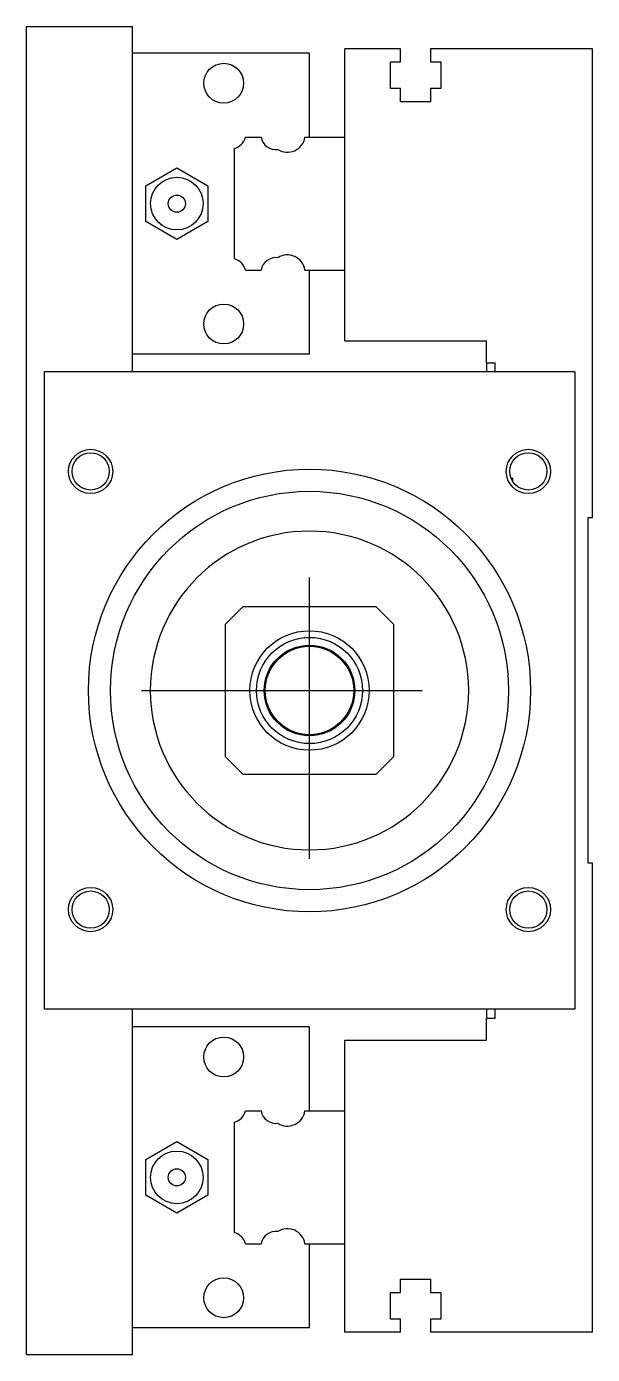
# Model space of a CAD drawing. Extents: x -11 to 785, y -281 to 77.
# Drawn here: x 720.9 to 784.9, y -75 to 75 of the extents above; entities that cross this region are included whole.
import ezdxf

# ---------------------------------------------------------------- set-up
doc = ezdxf.new("R2010")
doc.units = 0
doc.linetypes.add('CENTER', pattern=[50.8, 31.75, -6.35, 6.35, -6.35])
doc.layers.get('0').update_dxf_attribs({"linetype": 'CONTINUOUS'})
doc.layers.add('CENTER', color=1, linetype='CENTER')

msp = doc.modelspace()

# ---------------------------------------------------------------- linework, layer by layer
at = {"color": 7, "linetype": 'CONTINUOUS'}
for p, q in [((720.94, -75), (720.94, 75)), ((720.94, 75), (732.94, 75)), ((732.94, 36), (732.94, 75)), ((752.94, 72), (732.94, 72)), ((752.94, 62.5), (752.94, 72)), ((752.94, 62.5), (752.94, 72)), ((756.94, 62.5), (756.94, 72.5)), ((763.24, 72.5), (756.94, 72.5)), ((763.24, 71), (763.24, 72.5)), ((766.64, 72.5), (766.64, 71)), ((784.94, 72.5), (766.64, 72.5)), ((784.94, 19.5), (784.94, 72.5)), ((762.09, 71), (763.24, 71)), ((762.09, 68), (762.09, 71)), ((766.64, 71), (767.79, 71)), ((767.79, 71), (767.79, 68)), ((763.24, 68), (762.09, 68)), ((763.24, 66.5), (763.24, 68)), ((766.64, 68), (766.64, 66.5)), ((767.79, 68), (766.64, 68)), ((766.64, 66.5), (763.24, 66.5)), ((745.692272, 62.5), (747.46668, 62.5)), ((752.417372, 62.5), (756.94, 62.5)), ((756.94, 47.5), (756.94, 62.5)), ((756.94, 47.5), (756.94, 62.5)), ((744.44, 48.752272), (744.44, 61.247728)), ((734.439999, 57.020726), (737.94, 59.041452)), ((737.94, 59.041452), (741.439999, 57.020726)), ((734.44, 52.979274), (734.439999, 57.020726)), ((741.439999, 57.020726), (741.439999, 52.979274)), ((737.94, 50.958548), (734.44, 52.979274)), ((741.439999, 52.979274), (737.94, 50.958548)), ((745.692272, 47.5), (747.46668, 47.5)), ((752.417372, 47.5), (756.94, 47.5)), ((752.94, 38), (752.94, 47.5)), ((752.94, 38), (752.94, 47.5)), ((756.94, 39.5), (756.94, 47.5)), ((756.94, 39.5), (772.94, 39.5)), ((772.94, 37), (772.94, 39.5)), ((752.94, 38), (732.94, 38)), ((722.94, 36), (722.94, -36)), ((782.94, 36), (722.94, 36)), ((772.94, 37), (773.94, 37)), ((772.94, 37), (772.94, 36)), ((773.94, 36), (773.94, 37)), ((782.94, 36), (782.94, -36)), ((775.72675, 24), (775.94, 24)), ((775.94, 23.586018), (775.94, 24)), ((784.94, 19.5), (784.44, 19.5)), ((784.44, -19.5), (784.44, 19.5)), ((745.44, 9.5), (743.44, 7.5)), ((745.44, 9.5), (760.44, 9.5)), ((762.44, 7.5), (760.44, 9.5)), ((743.44, -7.5), (743.44, 7.5)), ((762.44, 7.5), (762.44, -7.5)), ((743.44, -7.5), (745.44, -9.5)), ((760.44, -9.5), (762.44, -7.5)), ((760.44, -9.5), (745.44, -9.5)), ((784.94, -19.5), (784.44, -19.5)), ((784.94, -72.5), (784.94, -19.5)), ((782.94, -36), (722.94, -36)), ((732.94, -75), (732.94, -36)), ((772.94, -36), (772.94, -37)), ((773.94, -37), (773.94, -36)), ((772.94, -37), (773.94, -37)), ((772.94, -39.5), (772.94, -37)), ((752.94, -38), (732.94, -38)), ((752.94, -47.5), (752.94, -38)), ((756.94, -39.5), (772.94, -39.5)), ((756.94, -47.5), (756.94, -39.5)), ((745.692272, -47.5), (747.46668, -47.5)), ((752.417372, -47.5), (756.94, -47.5)), ((756.94, -62.5), (756.94, -47.5)), ((756.94, -62.5), (756.94, -47.5)), ((744.44, -61.247728), (744.44, -48.752272)), ((734.439999, -52.979274), (737.94, -50.958548)), ((737.94, -50.958548), (741.439999, -52.979274)), ((734.44, -57.020726), (734.439999, -52.979274)), ((741.439999, -52.979274), (741.439999, -57.020726)), ((737.94, -59.041452), (734.44, -57.020726)), ((741.439999, -57.020726), (737.94, -59.041452)), ((745.692272, -62.5), (747.46668, -62.5)), ((752.417372, -62.5), (756.94, -62.5)), ((752.94, -72), (752.94, -62.5)), ((756.94, -72.5), (756.94, -62.5)), ((763.24, -68), (763.24, -66.5)), ((763.24, -66.5), (766.64, -66.5)), ((766.64, -66.5), (766.64, -68)), ((762.09, -71), (762.09, -68)), ((762.09, -68), (763.24, -68)), ((766.64, -68), (767.79, -68)), ((767.79, -68), (767.79, -71)), ((763.24, -71), (762.09, -71)), ((763.24, -72.5), (763.24, -71)), ((767.79, -71), (766.64, -71)), ((766.64, -71), (766.64, -72.5)), ((752.94, -72), (732.94, -72)), ((763.24, -72.5), (756.94, -72.5)), ((784.94, -72.5), (766.64, -72.5)), ((720.94, -75), (732.94, -75))]:
    msp.add_line(p, q, dxfattribs=at)
for centre, radius in [((743.239999, 68.6), 2.25), ((737.94, 55), 2.97), ((737.94, 55), 0.97), ((743.239999, 41.4), 2.25), ((728.191262, 24.748738), 2.1), ((777.688738, 24.748738), 2.1), ((752.94, 0), 25), ((752.94, 0), 22.5), ((752.94, 0), 6.75), ((752.94, 0), 6), ((752.94, 0), 5.125), ((752.94, 0), 5), ((728.191262, -24.748738), 2.1), ((777.688738, -24.748738), 2.1), ((743.239999, -41.4), 2.25), ((737.94, -55), 2.97), ((737.94, -55), 0.97), ((743.239999, -68.6), 2.25)]:
    msp.add_circle(centre, radius, dxfattribs=at)
at = {"color": 3, "linetype": 'CONTINUOUS'}
for centre in [(728.191262, 24.748738), (777.688738, 24.748738), (728.191262, -24.748738), (777.688738, -24.748738)]:
    msp.add_circle(centre, 2.5, dxfattribs=at)
at = {"color": 7, "linetype": 'CONTINUOUS'}
for centre, radius, start, end in [((744.04, 62.9), 1.7, 283.608961, 346.391039), ((749.14, 62.8), 1.7, 190.164249, 277.540197), ((750.44, 62.8), 2, 237.42103, 351.373073), ((744.04, 47.1), 1.7, 13.608961, 76.391039), ((749.14, 47.2), 1.7, 82.459803, 169.835751), ((750.44, 47.2), 2, 8.626927, 122.57897), ((752.94, 0), 18, 0, 270), ((752.94, 0), 18, 0, 270), ((752.94, 0), 18, 270, 0), ((752.94, 0), 18, 270, 0), ((744.04, -47.1), 1.7, 283.608961, 346.391039), ((749.14, -47.2), 1.7, 190.164249, 277.540197), ((750.44, -47.2), 2, 237.42103, 351.373073), ((744.04, -62.9), 1.7, 13.608961, 76.391039), ((749.14, -62.8), 1.7, 82.459803, 169.835751), ((750.44, -62.8), 2, 8.626927, 122.57897)]:
    msp.add_arc(centre, radius, start, end, dxfattribs=at)
at = {"layer": 'CENTER', "color": 1, "linetype": 'CENTER'}
for p, q in [((752.94, -19), (752.94, 19)), ((733.94, 0), (771.94, 0))]:
    msp.add_line(p, q, dxfattribs=at)

doc.saveas('drawing.dxf')
